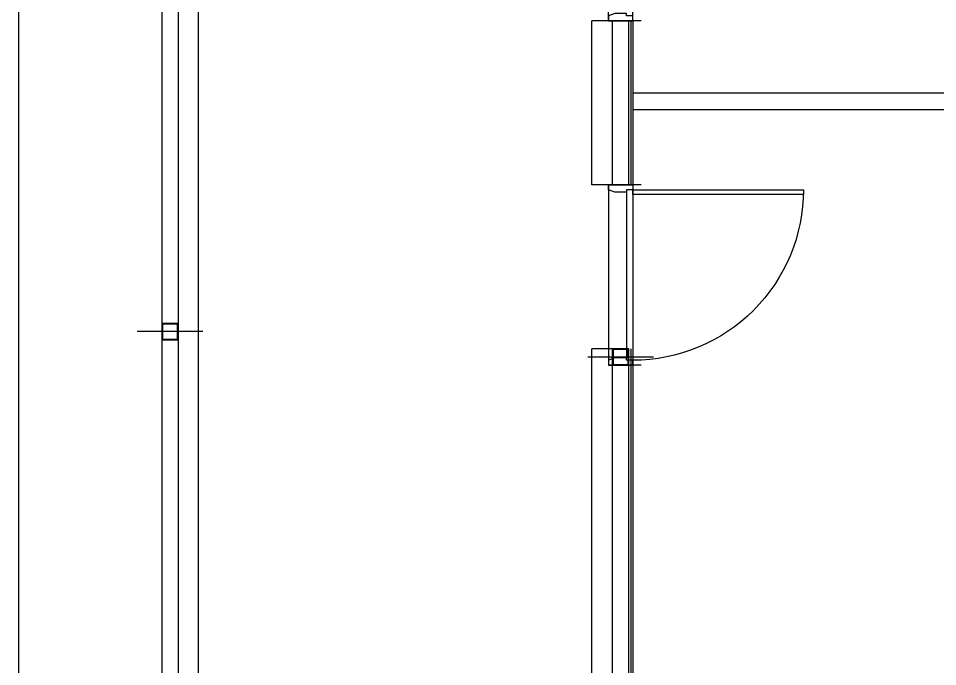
# Model space of a CAD drawing. Header units: millimetres. Extents: x 8456 to 190005487, y 619 to 455456909.
# Drawn here: x 209877 to 210741, y 158909 to 159517 of the extents above; entities that cross this region are included whole.
import ezdxf

# ---------------------------------------------------------------- set-up
doc = ezdxf.new("R2010")
doc.units = ezdxf.units.MM
doc.header["$LTSCALE"] = 400
doc.header["$MEASUREMENT"] = 0
for name, pattern in [('CEN', [62, 60, -1, 0, -1]), ('DASHED2', [0.375, 0.25, -0.125]), ('HID', [2, 1.1, -0.9])]:
    doc.linetypes.add(name, pattern=pattern)
doc.layers.get('0').update_dxf_attribs({"linetype": 'CONTINUOUS'})
doc.layers.get('Defpoints').update_dxf_attribs({"color": 153, "linetype": 'CONTINUOUS'})
for name, color, linetype in [('A-FUR2', 4, 'DASHED2'), ('A-PK', 6, 'CONTINUOUS'), ('CEN', 1, 'CEN'), ('FIN', 5, 'CONTINUOUS'), ('WAL', 3, 'CONTINUOUS'), ('석고보드', 4, 'CONTINUOUS'), ('판넬', 4, 'CONTINUOUS')]:
    doc.layers.add(name, color=color, linetype=linetype)
doc.layers.add('XR-평면도$0$A-DWXM-DOOR', color=4, linetype='CONTINUOUS', lineweight=25)

# ---------------------------------------------------------------- blocks, each defined once
blk = doc.blocks.new('A$C2DB436D3')
at = {"layer": 'A-FUR2', "color": 8, "linetype": 'HID'}
for p, q in [((26964.5, 22438.6, 2515.7), (29626.5, 22438.6, 2515.7)), ((26964.5, 22416.6, 2515.7), (29626.5, 22416.6, 2515.7))]:
    blk.add_line(p, q, dxfattribs=at)
at = {"layer": 'A-PK', "color": 8}
blk.add_line((26139.5, 22823.6, 2515.7), (26139.5, 21063.6, 2515.7), dxfattribs=at)
at = {"layer": 'CEN', "color": 8, "elevation": 2515.7}
for points in [[(26387, 22118.5), (26299, 22118.5)], [(26992, 22084.4), (26904, 22084.4)]]:
    blk.add_lwpolyline(points, dxfattribs=at)
at = {"layer": 'Defpoints', "color": 8}
for p, q in [((26975.5, 22535.4, 2515.7), (26931.5, 22535.4, 2515.7)), ((26975.5, 22315.4, 2515.7), (26931.5, 22315.4, 2515.7)), ((26975.5, 22073.4, 2515.7), (26931.5, 22073.4, 2515.7))]:
    blk.add_line(p, q, dxfattribs=at)
at = {"layer": 'FIN', "color": 8}
for p, q in [((26332, 23571.6, 2515.7), (26332, 21080.1, 2515.7)), ((26959, 22315.4, 2515.7), (26959, 22535.4, 2515.7)), ((26959, 21014.1, 2515.7), (26959, 22095.4, 2515.7))]:
    blk.add_line(p, q, dxfattribs=at)
at = {"layer": 'WAL', "color": 8, "elevation": 2515.7}
for points in [[(26354, 22107.5), (26354, 22129.5), (26332, 22129.5), (26332, 22107.5)], [(26353.2, 22108.3), (26353.2, 22128.6), (26332.9, 22128.6), (26332.9, 22108.3)], [(26959, 22073.4), (26959, 22095.4), (26937, 22095.4), (26937, 22073.4)], [(26958.2, 22074.2), (26958.2, 22094.5), (26937.9, 22094.5), (26937.9, 22074.2)]]:
    blk.add_lwpolyline(points, close=True, dxfattribs=at)
at = {"layer": 'XR-평면도$0$A-DWXM-DOOR', "color": 8}
for p, q in [((26931.5, 22535.4, 2515.7), (26931.5, 22777.4, 2515.7)), ((26964.5, 22535.4, 2515.7), (26964.5, 22777.4, 2515.7)), ((26931.5, 22315.4, 2515.7), (26931.5, 22073.4, 2515.7)), ((26964.5, 22315.4, 2515.7), (26964.5, 22073.4, 2515.7)), ((26955.7, 22305.5, 2515.7), (26955.7, 22083.3, 2515.7))]:
    blk.add_line(p, q, dxfattribs=at)
at = {"layer": 'XR-평면도$0$A-DWXM-DOOR', "color": 8, "elevation": 2515.7}
for points in [[(26964.5, 22535.4), (26964.5, 22542), (26955.7, 22542), (26955.7, 22545.3), (26940.3, 22545.3), (26931.5, 22542), (26931.5, 22535.4)], [(26964.5, 22315.4), (26964.5, 22308.8), (26955.7, 22308.8), (26955.7, 22305.5), (26940.3, 22305.5), (26931.5, 22308.8), (26931.5, 22315.4)], [(27193.3, 22308.8), (27193.3, 22302.2), (26964.5, 22302.2), (26964.5, 22308.8)], [(26964.5, 22073.4), (26964.5, 22080), (26955.7, 22080), (26955.7, 22083.3), (26940.3, 22083.3), (26931.5, 22080), (26931.5, 22073.4)]]:
    blk.add_lwpolyline(points, close=True, dxfattribs=at)
blk.add_lwpolyline([(26964.5, 22308.8), (27193.3, 22308.8, -0.414214), (26964.5, 22080, -1)], format="xyb", dxfattribs=at)
at = {"layer": '석고보드', "color": 8}
for p, q in [((26937, 22535.4, 2515.7), (26909.5, 22535.4, 2515.7)), ((26961.8, 22535.4, 2515.7), (26961.8, 22315.4, 2515.7)), ((26964.5, 22535.4, 2515.7), (26964.5, 22315.4, 2515.7)), ((26937, 22315.4, 2515.7), (26909.5, 22315.4, 2515.7)), ((26937, 22095.4, 2515.7), (26909.5, 22095.4, 2515.7)), ((26961.8, 22095.4, 2515.7), (26961.8, 21016.8, 2515.7)), ((26964.5, 22095.4, 2515.7), (26964.5, 21019.6, 2515.7))]:
    blk.add_line(p, q, dxfattribs=at)
at = {"layer": '판넬', "color": 8}
for p, q in [((26354, 23593.6, 2515.7), (26354, 21019.6, 2515.7)), ((26381.5, 21019.6, 2515.7), (26381.5, 23593.6, 2515.7)), ((26909.5, 22315.4, 2515.7), (26909.5, 22535.4, 2515.7)), ((26937, 22315.4, 2515.7), (26937, 22535.4, 2515.7)), ((26909.5, 20964.6, 2515.7), (26909.5, 22095.4, 2515.7)), ((26937, 20992.1, 2515.7), (26937, 22095.4, 2515.7))]:
    blk.add_line(p, q, dxfattribs=at)

msp = doc.modelspace()

# ---------------------------------------------------------------- block references
at = {"xscale": 0.7, "yscale": 0.7, "zscale": 0.7}
msp.add_blockref('A$C2DB436D3', (191579.09, 143740.16, -160.09), dxfattribs=at)

doc.saveas('drawing.dxf')
